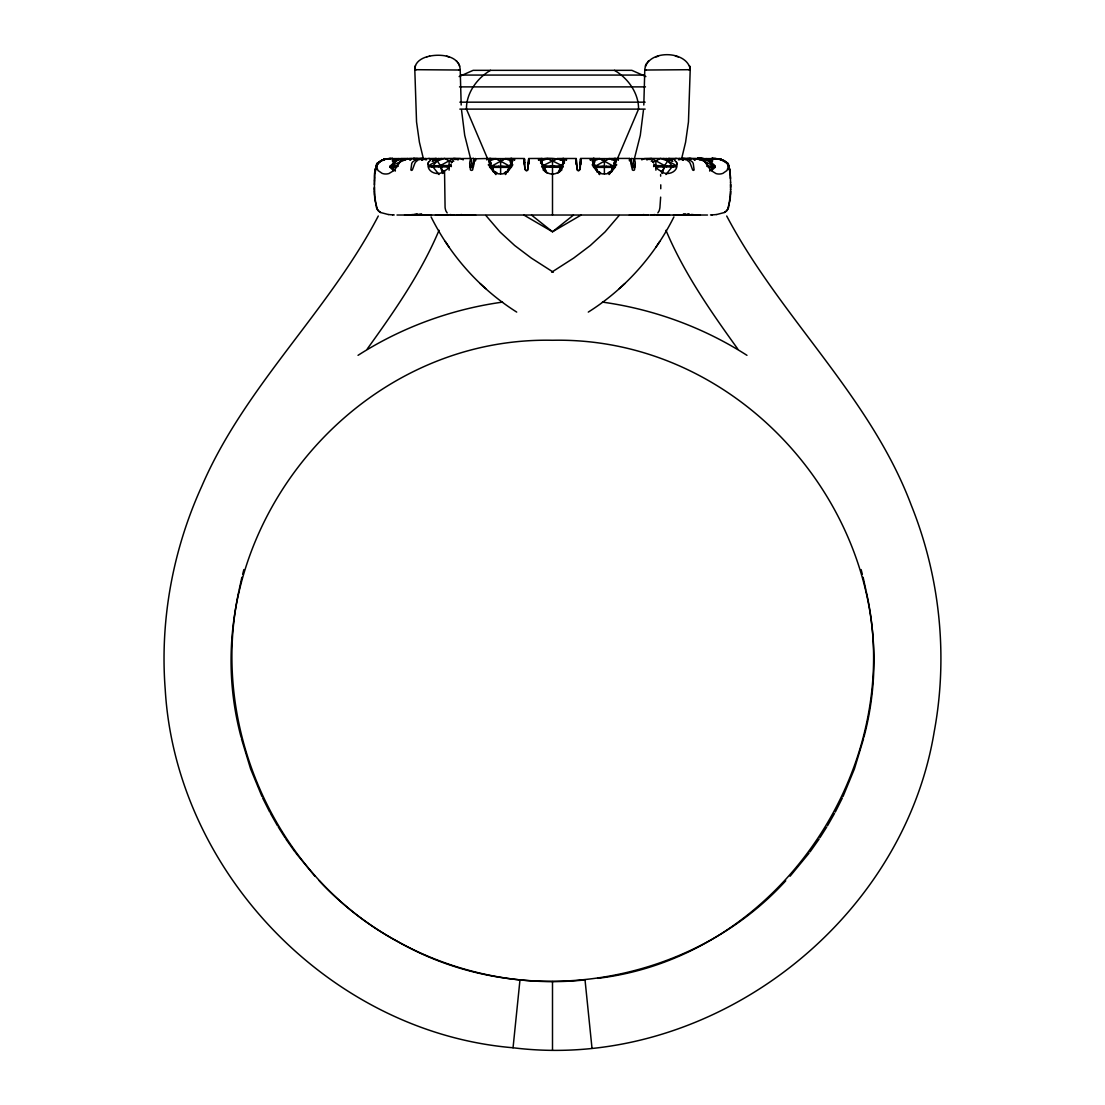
<?xml version="1.0" encoding="UTF-8"?>
<svg xmlns="http://www.w3.org/2000/svg" width="1105" height="1105" viewBox="0 0 1105 1105"><rect width="100%" height="100%" fill="white"/><g stroke="black" fill="none" stroke-linecap="round" stroke-linejoin="round"><path stroke-width="1.5" d="M408.947 158.595L422.151 158.429L422.151 159.742A23.467 23.343 86.9 0 0 421.64 159.507L422.262 159.673M454.335 158.637L473.617 158.443L473.423 164.852M524.405 159.921L524.405 158.512L510.621 158.443L510.634 159.728M524.433 161.896L524.405 163.416L524.447 158.802M524.433 159.576L524.392 162.421M524.875 168.899L525.538 170.142A1.409 1.381 -6.6 0 0 527.679 170.142L528.687 158.512L542.113 158.443L542.044 161.068A4.696 0.829 -88.2 0 0 542.113 164.314M562.901 159.161L562.97 158.485L563.08 160.405M576.285 160.073L576.285 158.498L562.97 158.485M576.271 161.068L576.327 159.714L577.404 170.046A1.409 1.381 6.6 0 0 579.476 170.142L580.056 168.996M576.271 159.12L576.285 162.159A14.158 0.856 -86.7 0 1 576.299 163.112L577.335 170.142A1.409 1.381 -6.6 0 0 579.545 170.046M576.313 160.902L576.34 163.899M580.608 159.631L580.249 168.443M614.325 159.631L614.27 158.457L629.38 158.429L629.38 160.736M681.84 157.794L685.583 142.255L688.456 121.937L690.211 69.698L644.781 70.029L643.814 105.016M679.81 159.742L679.81 158.429L668.635 158.429L668.691 161.068M700.28 158.637L704.355 161.123L708.429 165.999L708.429 167.366L709.935 167.076L709.935 166.289L706.786 166.289M711.523 170.543L715.156 167.352L711.275 166.979L713.388 165.999C720.35 167.629 699.631 154.148 697.089 158.609L694.686 159.88L697.089 158.609L703.595 158.623L709.369 161.109L712.449 164.756M712.421 167.076L712.421 166.289M709.369 161.109L713.388 165.999L713.388 167.366L709.866 170.778M709.576 170.778L714.148 166.275M714.217 167.048C714.88 164.369 715.488 168.733 715.059 166.275M714.148 167.076L714.742 166.358M730.598 186.469L730.598 187.739M461.186 105.016L460.219 70.029L414.803 69.684L416.544 121.937L419.417 142.255L423.16 157.794M525.455 170.046A1.409 1.381 6.6 0 0 527.61 170.046L528.729 159.382M528.687 159.631L528.673 162.421M580.567 162.684L580.595 161.62M580.567 162.421L580.608 159.479M660.762 188.748L660.762 184.825M730.598 187.187L730.598 189.024M528.687 162.684L528.66 163.899M542.113 159.369L541.961 161.068A4.682 0.718 -88.9 0 0 542.127 163.927M580.484 162.131A14.158 0.843 86.7 0 0 580.581 163.084L580.567 164.852M594.366 159.728L594.38 158.443L580.567 158.429L580.125 168.899M580.553 162.421L580.567 163.181M374.402 184.728L374.415 183.32M413.422 158.595L417.359 158.567M463.285 159.838L460.371 158.554L453.782 158.429L449.127 160.791L449.113 170.184M580.567 163.651L580.539 164.852M655.887 170.184L655.873 160.791L651.218 158.429L644.629 158.554L641.715 159.838M730.585 189.88L730.598 188.845M528.715 163.651L528.673 164.493M730.585 189.494L730.571 191.317M436.309 161.068L436.365 158.429L423.146 158.637A34.669 24.172 89.9 0 0 418.201 159.866L415.784 161.869A8.357 5.774 -88.9 0 0 414.789 163.457L412.386 169.866A1.423 0.967 -74.6 0 1 410.867 169.88L411.751 163.443A8.37 5.87 89.1 0 1 412.745 161.883L415.715 159.714A35.581 24.807 -89.9 0 1 420.107 158.678L422.151 158.429M542.113 159.534L542.127 163.043M676.384 158.485L675.597 158.498M374.429 182.56L374.471 180.35M393.435 161.068L393.463 159.866M650.762 158.678L631.135 158.595A45.775 5.014 89.9 0 0 630.651 159.161L630.485 159.479A20.235 2.224 89.9 0 0 630.403 159.714L630.071 160.943M693.926 158.706L693.912 159.659M730.571 191.22L730.543 192.077M649.92 158.581L649.892 159.659M730.557 191.607L730.502 193.72M393.463 159.755L393.49 158.595L423.726 158.609L426.613 159.838M490.675 159.631L490.717 158.443L475.15 158.775A30.236 3.315 89.9 0 0 474.515 159.935L474.142 161.869A8.398 0.843 -89.2 0 0 473.976 163.526L472.636 169.88A1.423 1.395 -6.5 0 1 470.468 169.894L469.68 163.443A8.357 0.967 89.4 0 1 469.832 161.938L470.454 159.341A34.821 3.812 -89.9 0 1 470.758 158.858C471.255 157.918 472.595 166.164 469.957 164.852M593.44 159.645L593.454 158.429L592.404 161.109L595.678 165.999L597.322 172.145L596.23 168.885M593.44 159.866L593.413 161.068A4.669 1.022 -88.6 0 0 593.661 164.659M730.543 192.27L730.474 194.577M489.764 158.761L489.681 161.068M660.652 197.118L659.92 207.505A10.525 4.006 90 0 1 659.077 210.958L657.862 212.892M374.471 180.253L374.554 177.96M730.502 193.817L728.568 207.505A10.525 9.71 90 0 1 726.496 210.958L724.341 212.492A9.503 9.503 0 0 0 727.532 209.715M730.46 194.77L730.419 195.723A90.237 90.237 0 0 1 730.129 200.06L727.463 209.674M374.567 177.767C373.518 168.582 378.835 158.015 389.402 158.719M562.873 163.043L562.915 160.57M444.541 171.068L445.08 207.505A10.525 4.006 -90 0 0 445.923 210.958L447.18 212.934M374.788 174.189L374.761 174.493A95.417 95.417 0 0 0 374.581 177.574L374.402 188.375M643.442 110.238L640.292 135.321L634.698 157.518M374.857 173.402L377.33 163.941M726.717 216.014C780.13 317.37 870.326 396.377 911.197 505.054C939.954 576.492 948.311 656.038 934.195 731.8C902.343 925.134 707.835 1072.016 513.052 1047.761L519.972 979.914M374.94 172.629L375.313 169.935M644.85 68.952C648.331 49.559 685.901 50.388 690.142 68.648M414.9 68.358C415.273 62.06 421.516 58.261 427.013 56.783M414.858 68.648L415.121 66.866M428.105 164.079C426.862 171.689 436.848 175.861 442.718 172.173M562.942 164.521L561.437 168.761M375.272 170.156L377.482 163.706L381.833 160.239M238.86 591.189C209.453 726.22 275.214 875.92 397.8 941.515C521.27 1012.677 689.879 986.019 785.738 880.795M375.341 169.797L376.128 166.606M375.534 168.775L376.432 165.791M375.396 169.493L375.686 168.181M239.191 589.642L241.885 577.266M614.007 166.33L613.814 167.131M510.261 166.33L509.999 167.684L510.759 166.33M863.875 737.284C916.432 540.884 755.737 336.086 552.5 340.271C349.263 336.086 188.568 540.884 241.125 737.284M375.672 168.264L377.951 163.043A9.862 9.862 0 0 1 382.206 160.101L383.711 159.617M592.888 159.714L593.123 166.454L597.764 172.159A12.417 12.279 8.7 0 0 611.106 172.035M242.672 574.199L243.86 569.6M489.17 159.714L489.543 166.924L493.88 172.062M614.905 165.184L616.77 164.852M863.53 738.817L854.4 768.928L842.991 796.567M415.466 65.623L415.176 66.576M472.001 165.985L470.205 165.819L470.205 167.187C472.001 167.49 473.009 166.012 471.062 166.385M511.063 165.501L512.9 164.852M395.134 170.778L391.612 167.366L391.612 165.999L396.571 165.999L400.645 161.123L401.46 158.637L407.994 158.637L410.314 159.88L407.911 158.609L389.954 166.275L395.631 161.109L401.405 158.623L395.631 161.109L392.551 164.756M492.485 168.885L493.576 172.09L491.932 165.999L488.659 161.109L489.501 158.623L511.753 158.623L514.654 159.852L511.629 158.526L511.587 161.068A4.669 1.022 88.6 0 1 511.339 164.659M508.77 168.885L507.678 172.09L509.322 165.999L512.596 161.109L511.753 158.623L505.234 158.595L502.927 159.824M612.515 168.885L611.424 172.09L613.068 165.999L616.341 161.109L615.499 158.623L593.247 158.623L590.346 159.852L593.247 158.623L599.766 158.595L602.073 159.824M559.544 172.145L561.188 165.999L564.475 161.109C556.437 157.794 546.685 157.449 538.466 159.852L541.367 158.623L547.9 158.595L550.193 159.824M645.306 66.162L645.624 65.209M662.351 173.471L664.602 165.598L667.793 160.888L666.909 158.554L651.218 158.429L646.798 159.907M376.308 166.095L378.007 170.488L382.109 173.361A21.161 14.918 -81.8 0 0 388.96 173.54L394.167 170.35L400.59 161.261A10.138 8.163 85.2 0 1 401.433 160.626L402.703 159.976M632.999 167.352L634.795 167.187L634.795 165.819C632.571 165.322 632.834 168.471 633.469 166.275M395.424 170.778C390.631 166.551 386.695 164.507 393.477 170.543M451.323 163.968L448.533 168.209M614.504 166.33L613.827 167.601M617.764 157.932L638.538 109.119C638.842 93.29 627.93 78.027 614.435 70.333M439.03 230.31C421.019 273.101 394.264 311.417 367.274 348.931M507.706 171.109L509.626 168.443M376.695 165.17L377.137 164.272M835.283 812.064L842.355 798.003M378.283 216.014C328.351 311.707 244.771 386.294 201.787 486.241C172.946 549.572 159.811 620.043 165.225 689.492C175.916 872.052 330.395 1032.471 513.052 1047.761M673.926 216.884C654.602 255.628 624.96 288.985 588.288 312.093M506.946 171.648L505.372 174.562L509.322 167.366L511.339 167.076L511.339 166.275L489.916 166.275L489.916 167.076L491.932 167.366L509.322 167.366M610.692 171.648L609.117 174.562L613.068 167.366L615.084 167.076L615.084 166.275L593.661 166.275L593.661 167.076L595.678 167.366L613.068 167.366M661.398 172.877L664.602 166.952L675.859 166.855M558.025 173.167L561.188 167.366L563.205 167.076M827.521 825.753L834.51 813.432M561.022 169.162L561.423 168.54L559.71 170.805M646.687 63.165L646.176 64.035M561.285 168.789L561.326 168.692A9.973 9.931 0 0 1 543.577 168.733L542.058 164.521M819.938 837.714L826.678 827.079M656.108 246.912L659.713 241.456M377.385 163.844L377.951 163.043A11.685 11.064 5.9 0 1 383.242 160.294M509.502 168.471L508.922 169.327M562.832 163.499L564.475 161.068L557.1 158.637L554.807 159.824M810.034 851.914L819.109 839.054M429.058 161.772L429.914 160.778A11.285 5.953 -84.4 0 1 430.246 160.432M612.695 169.645L611.562 171.013M560.608 169.811L559.848 170.722M619.145 215.447L605.029 231.94L590.305 245.517L573.688 258.073L551.657 272.217M809.067 853.157L790.075 876.237M665.956 174.535L671.937 167.048L671.937 165.681L667.793 160.888L663.663 158.498M612.446 169.631L611.687 170.515M391.612 165.999L395.631 161.109M508.604 169.742L507.844 170.626M647.875 61.645L648.635 60.899M624.878 283.529L619.297 288.612M609.421 171.938L608.966 172.311A7.321 7.238 -10.4 0 1 608.261 172.808M505.593 172.007L505.123 172.38A7.321 7.238 10.4 0 1 504.433 172.877M573.467 215.102L552.5 231.774L523.963 215.102M610.222 171.869L608.537 172.946M610.554 171.91L608.275 173.236M506.366 171.952L504.681 173.002M459.127 76.576L473.147 70.333L631.853 70.333L645.873 76.576M506.698 171.993L504.405 173.278M611.12 172.062L615.457 166.924L615.83 159.714M490.565 70.333C477.07 78.027 466.158 93.29 466.462 109.119L487.236 157.932M358.034 355.327C401.598 327.411 451.31 309.22 502.54 302.107M400.645 161.123L404.72 158.637M581.037 215.102L552.5 231.774L531.533 215.102M441.337 158.498L429.693 165.004M491.932 165.999L505.234 158.637L508.176 159.59M541.795 166.275L557.1 158.637L563.633 158.609L566.534 159.852L563.633 158.623L557.1 158.637M595.678 165.999L608.979 158.637L615.499 158.623L618.399 159.852L615.499 158.623M652.986 162.394L660.431 158.429L667.793 160.888L675.307 165.004M429.141 166.068L440.398 165.598L449.127 160.791L452.014 162.394M414.928 159.866L417.22 158.623L420.162 159.617M405.314 159.852L407.621 158.609L410.563 159.59M606.673 159.824L608.979 158.595L611.921 159.59M704.313 159.852L706.62 158.623L712.504 160.612M724.217 212.561L716.717 214.522M631.342 158.457L631.577 164.852M486.601 159.852L489.501 158.609L496.021 158.637L498.327 159.824M538.466 159.852L541.367 158.623M590.346 159.852L593.233 158.623M678.387 159.838L681.329 158.595L711.51 158.637L711.565 161.068M381.833 160.239L383.366 159.714A22.625 22.57 27 0 1 385.148 159.244L386.557 159.01A42.183 41.617 89.5 0 1 387.952 158.816L387.952 158.816M432.621 159.189L436.254 158.443M392.496 160.612L398.38 158.623L400.687 159.852M488.659 161.109L496.021 158.595L509.322 165.999M545.456 172.145L543.812 165.999L540.525 161.109L547.9 158.595L563.205 166.275M596.824 159.59L599.766 158.595L613.068 165.999M592.404 161.109L599.766 158.637M684.838 159.617L687.78 158.623L690.073 159.866M694.437 159.59L697.379 158.609L699.686 159.852M398.214 166.289L396.571 165.999L396.571 167.366L389.954 167.062M682.738 159.673L683.443 159.479A34.904 34.435 -89.5 0 0 682.849 159.59M658.47 56.217L655.956 56.894M461.835 214.563L457.47 215.061M654.837 214.577L651.149 215.033M429.251 56.217C439.79 53.827 458.699 55.181 460.15 68.952M383.394 159.714L385.023 159.3A36.479 35.139 -87.9 0 1 385.99 159.12L386.418 159.037M426.668 56.88L429.61 56.12M417.165 213.831L413.974 214.411M421.558 213.818L417.98 214.467M384.471 159.452L385.907 159.12A45.208 45.181 -9.7 0 1 389.651 158.637L392.247 158.443M385.12 159.272L385.162 159.272A22.611 22.597 -9.3 0 0 383.366 159.714A35.526 35.512 0 0 1 389.651 158.692L390.908 158.526M449.086 166.924L429.141 166.855M690.197 69.698L688.885 69.781M682.047 159.244L683.304 159.037M389.941 166.275L390.783 167.048M597.625 978.353C778.445 956.875 906.501 767.05 866.14 591.189M385.99 159.106L386.087 159.092A45.83 45.788 15.9 0 1 389.651 158.65L390.341 158.637M460.136 70.057L459.072 70.098M653.69 166.634L653.69 165.847L655.914 165.557L675.859 166.068M388.891 158.788A42.487 41.797 27.2 0 0 386.198 159.134L386.971 158.954M541.795 167.076L561.188 167.366M543.812 165.999L561.188 165.999M387.289 158.968L388.601 158.733M655.914 166.924L664.602 166.952M458.202 159.907L453.782 158.429L438.091 158.554L437.207 160.888L440.398 165.598L449.086 165.557L451.31 165.847L451.31 166.634M413.229 214.508L411.212 214.715M417.428 214.536L414.886 214.771M716.62 214.536L712.352 214.881M388.587 158.802L389.734 158.692A36.506 36.023 -89.7 0 0 383.352 159.659A22.625 22.611 17.1 0 1 385.148 159.272M632.999 165.985L633.938 166.385M585.028 979.9C487.416 990.329 386.101 952.772 319.262 880.795M390.424 158.567L392.814 158.457M689.7 158.595L691.578 158.595M689.644 158.567L690.611 158.498M687.642 158.567L689.7 158.443M709.935 167.076L711.275 166.979M457 215.005L467.857 215.088M712.255 214.881L711.523 214.909M412.027 214.936L411.253 214.964M711.413 214.923L710.446 214.95M405.576 215.005L404.541 215.033M404.665 215.033L431.572 215.088M459.528 86.881L645.472 86.881M707.518 215.033L396.999 215.019M457.194 215.074L456.476 215.074M406.433 215.061L404.789 215.074M700.335 215.033L673.428 215.088M461.268 75.071L643.732 75.071M459.846 102.171L645.154 102.171M459.846 109.119L645.154 109.119M682.586 159.659A34.904 34.904 0 0 1 683.47 159.452A34.752 34.752 0 0 0 682.586 159.659A33.219 32.777 89.6 0 1 683.291 159.507A23.44 23.426 51.2 0 0 682.862 159.631L683.387 159.493A23.467 23.343 -86.9 0 0 682.849 159.645L682.849 158.429L696.053 158.595M711.51 158.429L713.347 158.485L711.51 158.595M488.23 164.852L490.095 165.184M592.1 164.852L593.938 165.501M635.043 164.852C632.405 166.178 633.745 157.918 634.242 158.871A34.821 3.812 89.9 0 1 634.546 159.327L635.168 161.869A8.357 0.967 -89.4 0 1 635.306 163.512L634.505 169.88A1.423 1.395 6.5 0 1 632.364 169.88L631.038 163.443A8.398 0.843 89.2 0 0 630.858 161.952L630.485 159.963A30.236 3.315 -89.9 0 0 629.919 158.871L629.38 158.429M435.439 215.088L448.533 215.088M469.363 215.088L475.647 215.088M629.353 215.088L635.637 215.088M637.143 215.088L648.055 215.019M656.467 215.088L669.561 215.088M700.39 215.074L697.711 215.061M729.673 174.038L730.143 173.499M454.597 215.047L453.796 215.033M645.928 70.098L644.864 70.057M416.115 69.781L414.803 69.698M394.223 214.95L392.745 214.881M453.547 215.019L450.122 214.563M692.586 214.909L691.62 214.867M646.591 215.033L643.193 214.563M392.648 214.881L388.38 214.536M712.186 158.457L714.576 158.567M413.422 158.443L414.582 158.512M691.247 214.84L690.584 214.798M713.084 158.512L717.711 158.968M709.935 166.289L711.275 166.372M428.754 158.443L429.403 158.498M690.307 214.784L687.572 214.536M682.849 158.429L684.893 158.637A35.581 24.807 89.9 0 1 689.299 159.645L692.255 161.869A8.37 5.87 -89.1 0 1 693.249 163.457L694.12 169.866A1.423 0.967 74.6 0 1 692.614 169.866L690.224 163.443A8.357 5.774 88.9 0 0 689.216 161.883L686.785 159.963A34.669 24.172 -89.9 0 0 681.854 158.692L679.81 158.429M714.217 158.595L715.708 158.733M714.507 158.567L715.349 158.637A45.208 45.181 9.7 0 1 719.148 159.12L719.88 159.272M693.788 214.715L692.186 214.563M668.635 158.429L672.379 159.189M716.579 158.761L722.794 160.101A9.862 9.862 0 0 1 727.145 162.96L728.043 164.604M692.006 214.536L691.357 214.467M388.283 214.522L380.783 212.561A9.503 9.503 0 0 1 377.468 209.715M602.46 302.107C653.69 309.22 703.402 327.411 746.966 355.327M686.647 214.411L685.197 214.19M717.822 158.913L718.747 159.12A42.487 41.797 -27.2 0 0 716.109 158.788M421.696 159.037L422.953 159.244M689.437 214.163L687.835 213.831M685.1 214.163L683.443 213.818M719.521 159.203L719.631 159.231A23.454 23.246 -44.7 0 1 721.634 159.728L727.56 163.761M717.048 158.816A42.183 41.617 -89.5 0 1 718.333 158.996L719.01 159.161A36.479 35.139 87.9 0 1 720.046 159.3L721.634 159.714A35.526 35.512 0 0 0 715.349 158.692A45.83 45.788 -15.9 0 1 718.968 159.092L719.231 159.148A24.876 24.545 -89.5 0 1 721.634 159.7A36.506 36.023 89.7 0 0 715.349 158.678M719.769 159.244L719.852 159.272A22.625 22.57 -27 0 1 721.648 159.686A22.611 22.597 9.3 0 0 719.852 159.272A22.625 22.611 -17.1 0 1 721.634 159.714M719.963 159.286L720.75 159.465M449.044 56.894L446.531 56.217M678.332 56.88L675.39 56.12M697.006 158.637L704.355 161.123L713.388 165.999M608.979 158.637L616.341 161.109M505.234 158.637L512.596 161.109M563.633 158.623L566.534 159.852M511.767 158.623L514.654 159.852M600.595 173.278L598.302 171.993M496.725 173.236L494.446 171.91M723.167 160.239L724.604 160.943M702.297 159.976L703.554 160.639A10.138 8.163 -85.2 0 1 704.424 161.247L710.833 170.35L716.026 173.596A21.161 14.918 81.8 0 0 722.891 173.361L726.993 170.488L728.568 165.791L730.101 172.96M662.282 172.173C668.152 175.861 678.139 171.689 676.895 164.079M449.127 160.791L444.569 158.429L437.207 160.888L433.063 165.681L433.063 167.048L439.044 174.535M600.319 173.002L598.634 171.952M473.617 158.443L473.921 158.637A45.775 5.014 -89.9 0 1 474.349 159.161L474.528 159.507A20.235 2.224 -89.9 0 1 474.598 159.714L474.929 160.943M496.463 172.946L494.778 171.869M380.659 212.492L378.532 210.917A10.525 9.71 -90 0 1 376.446 207.505L374.54 194.77M655.873 160.791L664.602 165.598M553.343 272.217L531.312 258.073L514.695 245.517L499.971 231.94L485.855 215.447M516.712 312.093C480.053 288.985 450.384 255.628 431.074 216.884M599.407 172.007L599.877 172.38A7.321 7.238 -10.4 0 0 600.568 172.877M495.579 171.938L496.035 172.311A7.321 7.238 10.4 0 0 496.739 172.808M485.703 288.612L480.123 283.529M456.365 60.899L457.125 61.645M597.294 171.109L595.374 168.443M656.467 168.209L653.677 163.968M545.29 170.805L543.577 168.526L544.047 169.272M493.438 171.013L492.305 169.645M545.152 170.722L544.392 169.811M597.156 170.626L596.396 169.742M727.049 163.043L726.496 162.421L728.554 165.75L727.049 163.043A11.685 11.064 -5.9 0 0 721.758 160.294M493.313 170.515L492.554 169.631M314.925 876.237L295.933 853.157M491.173 167.601L490.496 166.33M737.726 348.931C710.736 311.417 683.981 273.101 665.97 230.31M675.942 161.772L675.086 160.778A11.285 5.953 84.4 0 0 674.754 160.432M596.078 169.327L595.498 168.471M285.891 839.054L294.966 851.914M615.375 158.595L615.319 161.068M540.525 161.068L542.168 163.499M445.287 241.456L448.892 246.912M278.322 827.079L285.062 837.714M377.537 209.674L374.871 200.06A90.237 90.237 0 0 1 374.581 195.723L374.498 193.914M458.824 64.035L458.313 63.165M727.615 163.858L728.319 165.17L727.864 164.272M270.49 813.432L277.479 825.753M595.678 167.366L599.628 174.604L598.054 171.648M543.812 167.366L546.975 173.167M491.932 167.366L495.883 174.604L494.308 171.648M440.398 165.598L443.602 172.877M262.645 798.003L269.717 812.064M727.988 164.521L729.866 171.013M262.009 796.567L250.6 768.928L241.47 738.817M594.241 166.33L595.029 167.698L594.739 166.33M472.001 167.352L471.531 166.275M729.728 170.184L728.596 165.847L729.659 169.797M728.789 166.344L728.292 165.115L729.176 167.642M440.398 166.952L442.649 173.471M459.376 65.209L459.694 66.162M728.872 166.606L729.328 168.264M703.54 158.637L704.355 161.123M470.302 157.518L464.708 135.321L461.559 110.238M689.824 66.576L689.534 65.623M524.944 168.996L524.419 163.651M729.093 167.338L729.466 168.775M861.14 569.6L862.328 574.199M491.186 167.131L490.993 166.33M512.112 159.714L511.877 166.454L507.236 172.159A12.417 12.279 -8.7 0 1 493.894 172.035M729.3 168.084L729.604 169.507M863.115 577.266L865.809 589.642M524.82 168.54L524.461 163.471M729.701 170.004L730.018 172.214A9.586 2.155 70.4 0 0 730.115 172.352M729.866 171.068L730.004 172.118M689.879 66.866L690.1 68.358M585.028 979.914L591.949 1047.733M730.225 174.383L730.433 177.864M730.446 177.96L730.474 178.72M374.526 194.577L374.457 192.367M660.61 174.549L660.652 176.178M374.498 193.72L374.443 191.69M455.108 159.659L455.067 158.498M411.088 159.659L411.074 158.526M563.039 160.957L563.039 161.068A4.696 0.829 88.2 0 1 562.887 164.314M524.433 164.852L524.447 162.421M374.457 192.077L374.402 189.217M730.571 182.366L730.419 177.574A95.417 95.417 0 0 0 730.239 174.631M374.443 191.51L374.402 188.568M730.571 182.076L730.598 184.728M528.729 159.051L528.729 159.244M576.299 164.493L576.285 163.651M580.608 159.217L580.608 159.341M730.598 184.369L730.598 185.557M374.402 189.121L374.402 187.187M730.598 184.922L730.598 186.289M576.327 163.457L576.313 162.421M524.447 159.452L524.433 163.181A14.158 0.843 -86.7 0 0 524.516 162.131M730.598 185.737L730.598 186.648M580.595 158.761L580.595 159.921M528.715 158.761L528.715 160.073M475.62 158.429L475.62 160.736M425.19 158.429L425.19 159.742M395.065 166.289L395.065 167.076M392.579 166.289L392.579 167.076M390.852 166.275L390.852 167.076M712.421 158.429L712.421 161.068A4.379 4.047 -90 0 1 712.366 161.786M673.415 165.999L673.415 166.786M670.293 165.943L670.293 166.731M666.605 165.888L666.605 166.689M662.503 165.861L662.503 166.648M658.138 165.847L658.138 166.634M634.021 166.137L634.021 166.924M610.968 166.289L610.968 167.076M606.59 166.289L606.59 167.076M604.38 158.637L604.38 173.747M602.156 166.289L602.156 167.076M597.791 166.289L597.791 167.076M561.589 168.222L561.589 170.557M559.089 166.289L559.089 167.076M554.71 166.289L554.71 167.076M552.5 158.637L552.5 173.747M552.5 174.038L552.5 214.964M552.5 981.558L552.5 1049.736M550.29 166.289L550.29 167.076M545.911 166.289L545.911 167.076M543.411 168.222L543.411 170.557M507.209 166.289L507.209 167.076M502.844 166.289L502.844 167.076M500.62 158.637L500.62 173.747M498.41 166.289L498.41 167.076M494.032 166.289L494.032 167.076M470.979 166.137L470.979 166.924M446.862 165.847L446.862 166.634M442.497 165.861L442.497 166.648M438.395 165.888L438.395 166.689M434.707 165.943L434.707 166.731M431.585 165.999L431.585 166.786M392.579 158.429L392.579 161.068A4.379 4.047 90 0 0 392.634 161.786M448.423 168.112A15.028 14.02 -19.6 0 1 444.445 170.888M444.431 170.626A17.445 11.451 -72.3 0 1 442.677 171.772M376.087 165.681A9.724 6.34 -42.2 0 1 376.556 164.562M385.3 159.272A23.454 23.246 44.7 0 0 383.366 159.728A24.876 24.545 89.5 0 1 385.659 159.175M385.548 159.051A45.595 45.208 8.1 0 1 390.065 158.485M489.929 164.286A4.655 0.967 -88.6 0 1 489.75 161.068M489.929 165.197A4.834 0.898 89.2 0 1 489.846 164.921M491.352 165.75A45.056 2.003 84.3 0 1 491.615 167.352M491.062 162.352A24.13 1.326 88.4 0 1 491.173 163.402M510.109 158.83A22.708 1.492 89.6 0 1 510.206 158.844M510.096 160.971A44.766 2.251 -86.4 0 1 510.179 162.159M511.96 160.75A46.893 2.017 81.8 0 1 512.292 162.048M512.085 160.902A21.851 1.202 85.6 0 1 512.195 161.496M489.225 158.83A23.661 1.478 -86.4 0 1 489.335 159.092A46.852 2.21 -82.4 0 1 489.46 159.769M543.715 165.405A8.274 1.782 76.4 0 1 543.605 164.728M545.856 170.253A9.931 9.102 33.8 0 1 544.42 168.361M422.414 159.659A34.904 34.904 0 0 0 421.53 159.452A34.835 34.835 0 0 1 422.414 159.659A33.219 32.777 -89.6 0 0 421.709 159.507L422.138 159.631A23.44 23.426 -51.2 0 0 421.613 159.493A34.904 34.435 89.5 0 1 422.151 159.59M472.664 166.441A14.337 2.431 -86.7 0 1 471.338 167.642M473.534 166.206A14.255 1.519 82.5 0 1 472.733 163.347M422.925 159.452A29.545 28.039 69.8 0 1 423.685 159.617M402.676 159.894A34.02 27.763 66.5 0 1 408.974 158.858M394.333 163.651A4.406 4.337 -84.2 0 1 393.366 161.068M452.055 159.521A19.117 4.461 79.8 0 1 453.713 161.385M452.042 161.565A8.868 1.119 -81.1 0 1 452.042 161.979M449.707 164.686A8.232 1.257 -64.8 0 1 449.5 165.211M427.787 163.954A8.232 6.865 27.5 0 1 428.229 162.946M428.16 162.836A8.55 6.147 65.1 0 1 428.92 161.592M430.163 159.534A18.619 9.986 -85.7 0 1 432.635 158.871M376.487 164.286A8.384 8.011 -43.7 0 1 377.482 162.684M375.092 172.049A9.586 2.155 -70.4 0 1 374.885 172.352M543.591 169.424A10.87 2.832 34.7 0 1 543.315 168.913M540.649 163.402A8.315 4.088 64.2 0 1 540.842 161.827M541.409 160.142A9.296 1.091 81.8 0 1 541.851 159.866M660.555 170.888A15.028 14.02 19.6 0 1 656.577 168.112M662.323 171.772A17.445 11.451 72.3 0 1 660.569 170.626M728.444 164.562A9.724 6.34 42.2 0 1 728.913 165.681M714.935 158.485A45.595 45.208 -8.1 0 1 719.452 159.051M615.25 161.068A4.655 0.967 88.6 0 1 615.071 164.286M615.154 164.921A4.834 0.898 -89.2 0 1 615.071 165.197M613.385 167.352A45.056 2.003 -84.3 0 1 613.648 165.75M613.827 163.402A24.13 1.326 -88.4 0 1 613.938 162.352M594.794 158.844A22.708 1.492 -89.6 0 1 594.891 158.83M594.822 162.159A44.766 2.251 86.4 0 1 594.904 160.971M592.708 162.048A46.893 2.017 -81.8 0 1 593.04 160.75M592.805 161.496A21.851 1.202 -85.6 0 1 592.915 160.902M615.775 158.83A23.661 1.478 86.4 0 0 615.665 159.092A46.852 2.21 82.4 0 0 615.54 159.769M561.395 164.728A8.274 1.782 -76.4 0 1 561.285 165.405M560.58 168.361A9.931 9.102 -33.8 0 1 559.144 170.253M562.97 161.068A4.682 0.718 88.9 0 1 562.873 163.927M633.662 167.642A14.337 2.431 86.7 0 1 632.336 166.441M632.267 163.347A14.255 1.519 -82.5 0 1 631.466 166.206M681.315 159.617A29.545 28.039 -69.8 0 1 682.075 159.452M696.026 158.858A34.02 27.763 -66.5 0 1 702.324 159.894M711.634 161.068A4.406 4.337 84.2 0 1 710.667 163.651M651.287 161.385A19.117 4.461 -79.8 0 1 652.945 159.521M652.958 161.979A8.868 1.119 81.1 0 1 652.958 161.565M655.5 165.211A8.232 1.257 64.8 0 1 655.293 164.686M676.771 162.946A8.232 6.865 -27.5 0 1 677.213 163.954M676.08 161.592A8.55 6.147 -65.1 0 1 676.84 162.836M672.365 158.871A18.619 9.986 85.7 0 1 674.837 159.534M727.518 162.684A8.384 8.011 43.7 0 1 728.513 164.286M561.685 168.913A10.87 2.832 -34.7 0 1 561.409 169.424M564.158 161.827A8.315 4.088 -64.2 0 1 564.351 163.402M563.149 159.866A9.296 1.091 -81.8 0 1 563.591 160.142M528.715 162.159L528.715 163.181A14.158 0.856 86.7 0 1 528.604 162.159M666.909 158.554L672.669 161.109L666.909 158.554M438.091 158.554L432.331 161.109L438.091 158.554M422.138 159.631A23.412 23.385 26 0 0 421.613 159.493A23.412 23.398 -2.1 0 1 422.138 159.631M379.098 161.869A8.37 8.37 0 0 0 377.634 163.471A8.439 8.329 85.6 0 1 379.098 161.869M683.387 159.493A23.412 23.385 -26 0 0 682.862 159.631A23.412 23.398 2.1 0 1 683.387 159.493M727.366 163.471A8.37 8.37 0 0 0 725.902 161.869A8.439 8.329 -85.6 0 1 727.339 163.443"/></g></svg>
